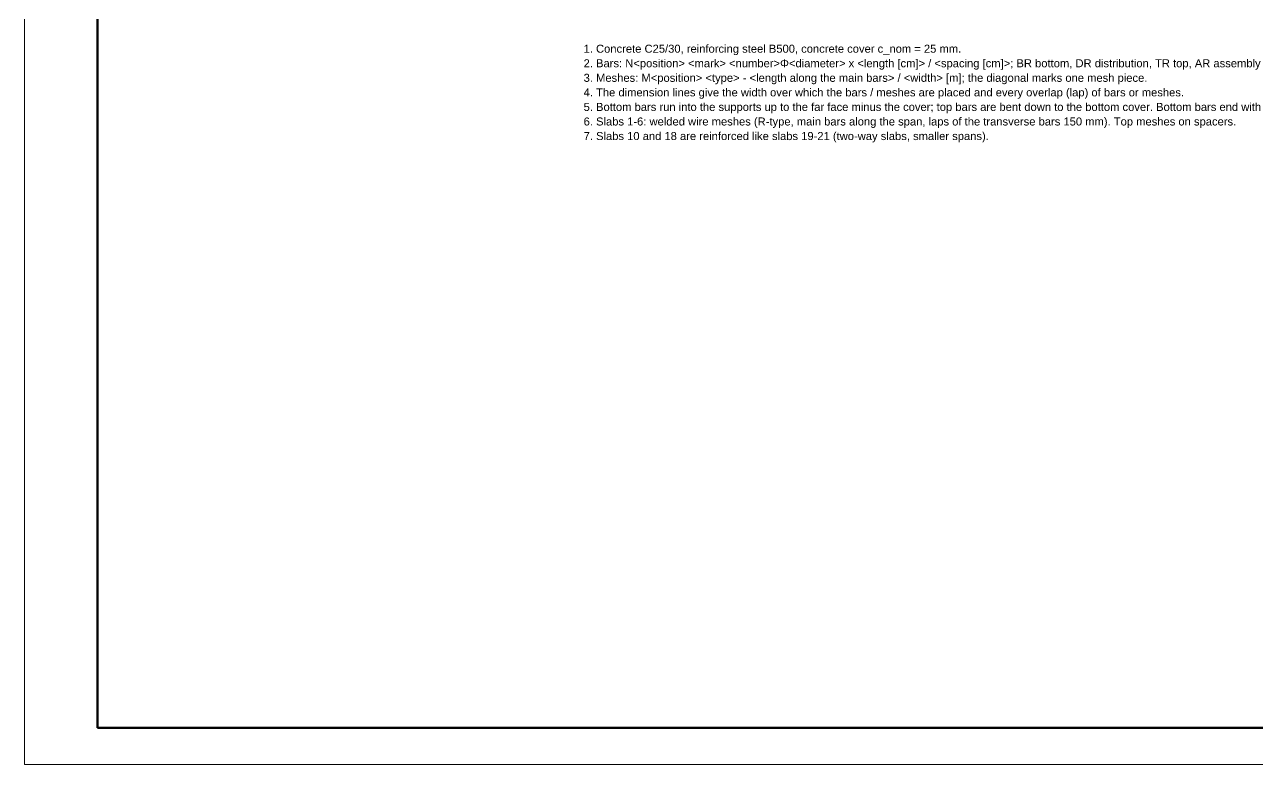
# Model space of a CAD drawing. Header units: millimetres. Extents: x -455 to 11942, y -2742 to 3320.
# Drawn here: x 5997 to 7691, y -885 to 131 of the extents above; entities that cross this region are included whole.
import ezdxf
from ezdxf.enums import TextEntityAlignment as Align

# ---------------------------------------------------------------- set-up
doc = ezdxf.new("R2010")
doc.units = ezdxf.units.MM
doc.layers.add('R-TEXT', color=7, linetype='Continuous', lineweight=18)
doc.layers.add('SHEET', color=7, linetype='Continuous', lineweight=35)
doc.styles.add('RC_TEXT', font='arial.ttf')

msp = doc.modelspace()

# ---------------------------------------------------------------- linework, layer by layer
at = {"layer": 'SHEET', "color": 7, "lineweight": 13}
msp.add_lwpolyline([(5997.35, -884.77), (11942.35, -884.77), (11942.35, 3320.23), (5997.35, 3320.23)], close=True, dxfattribs=at)
at = {"layer": 'SHEET', "color": 7, "lineweight": 50}
msp.add_lwpolyline([(6097.35, -834.77), (11892.35, -834.77), (11892.35, 3270.23), (6097.35, 3270.23)], close=True, dxfattribs=at)

# ---------------------------------------------------------------- texts
at = {"layer": 'R-TEXT', "style": 'RC_TEXT'}
for s, p in [('1. Concrete C25/30, reinforcing steel B500, concrete cover c_nom = 25 mm.', (6765.4, 98.44)), ('2. Bars: N<position> <mark> <number>Φ<diameter> x <length [cm]> / <spacing [cm]>; BR bottom, DR distribution, TR top, AR assembly bars under the top bars (dots).', (6765.4, 78.44)), ('3. Meshes: M<position> <type> - <length along the main bars> / <width> [m]; the diagonal marks one mesh piece.', (6765.4, 58.44)), ('4. The dimension lines give the width over which the bars / meshes are placed and every overlap (lap) of bars or meshes.', (6765.4, 38.44)), ('5. Bottom bars run into the supports up to the far face minus the cover; top bars are bent down to the bottom cover. Bottom bars end with a 12 cm leg where they do not overlap other bars. Laps of bars: 40Φ (Φ8: 32 cm, Φ10: 40 cm).', (6765.4, 18.44)), ('6. Slabs 1-6: welded wire meshes (R-type, main bars along the span, laps of the transverse bars 150 mm). Top meshes on spacers.', (6765.4, -1.56)), ('7. Slabs 10 and 18 are reinforced like slabs 19-21 (two-way slabs, smaller spans).', (6765.4, -21.56))]:
    msp.add_text(s, height=11, dxfattribs=at).set_placement(p, align=Align.MIDDLE_LEFT)

doc.saveas('drawing.dxf')
